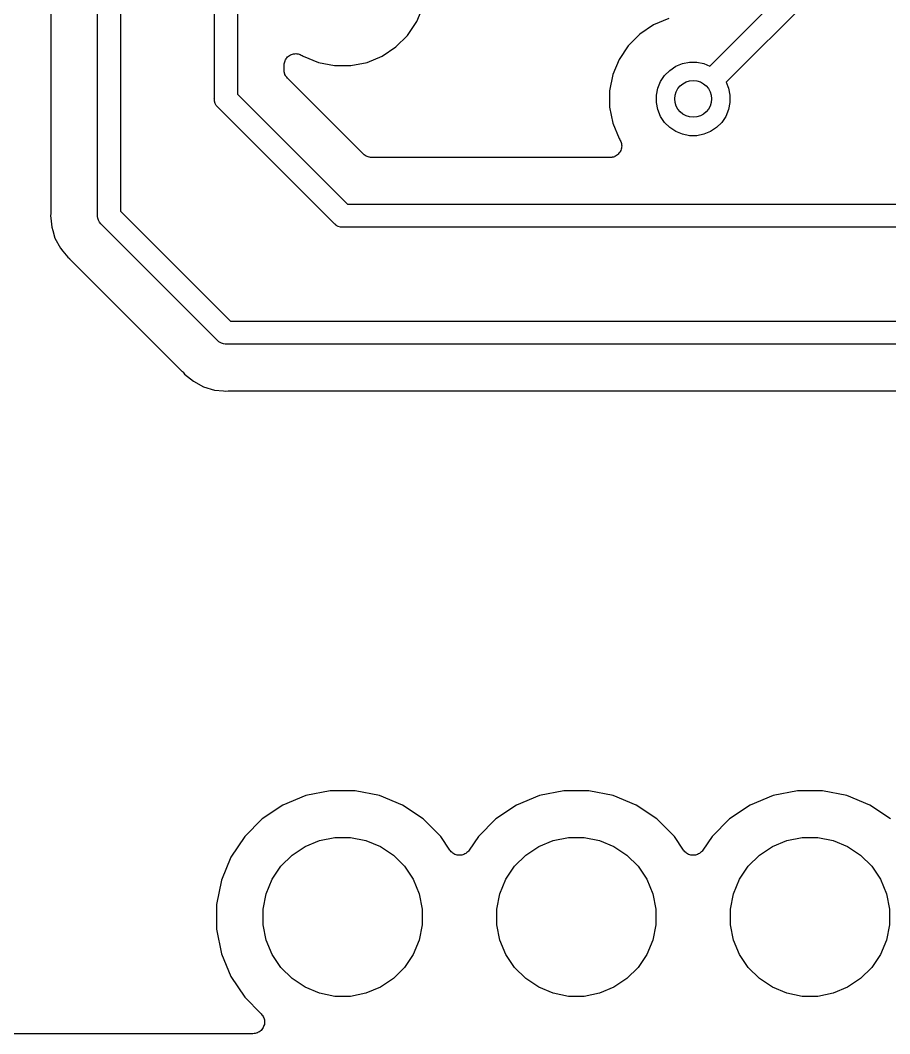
# Model space of a CAD drawing. Extents: x 4.65 to 8.55, y -5.31 to -3.29.
# Drawn here: x 7.362 to 7.7341, y -5.3 to -4.8663 of the extents above; entities that cross this region are included whole.
import ezdxf

# ---------------------------------------------------------------- set-up
doc = ezdxf.new("R2010")
doc.units = 0
doc.header["$MEASUREMENT"] = 0
doc.layers.add('BLACK', color=7, linetype='CONTINUOUS')

msp = doc.modelspace()

# ---------------------------------------------------------------- linework, layer by layer
at = {"layer": 'BLACK', "linetype": 'CONTINUOUS'}
for p, q in [((7.39508, -4.94976), (7.39508, -4.76501)), ((7.40492, -4.76501), (7.40492, -4.94796)), ((7.37508, -4.77771), (7.37508, -4.94853)), ((7.65713, -4.88591), (7.69508, -4.84796)), ((7.44508, -4.89976), (7.44508, -4.85024)), ((7.45492, -4.84976), (7.45492, -4.89796)), ((7.70331, -4.85365), (7.66409, -4.89287)), ((7.53168, -4.86693), (7.53437, -4.86043)), ((7.63957, -4.86563), (7.63307, -4.86832)), ((7.52777, -4.87279), (7.53168, -4.86693)), ((7.63307, -4.86832), (7.62721, -4.87223)), ((7.52279, -4.87777), (7.52777, -4.87279)), ((7.62721, -4.87223), (7.62223, -4.87721)), ((7.51693, -4.88168), (7.52279, -4.87777)), ((7.62223, -4.87721), (7.61832, -4.88307)), ((7.47556, -4.8832), (7.47578, -4.88278)), ((7.47578, -4.88278), (7.47579, -4.88278)), ((7.47579, -4.88278), (7.4758, -4.88277)), ((7.4758, -4.88277), (7.4761, -4.8824)), ((7.4761, -4.8824), (7.47641, -4.88203)), ((7.47641, -4.88203), (7.47642, -4.88203)), ((7.47642, -4.88202), (7.47679, -4.88172)), ((7.47642, -4.88203), (7.47642, -4.88202)), ((7.47679, -4.88172), (7.47717, -4.88142)), ((7.47717, -4.88142), (7.47717, -4.88141)), ((7.47717, -4.88141), (7.47718, -4.88141)), ((7.47718, -4.88141), (7.47761, -4.88119)), ((7.47761, -4.88119), (7.47803, -4.88096)), ((7.47803, -4.88096), (7.47804, -4.88096)), ((7.47804, -4.88096), (7.47805, -4.88096)), ((7.47805, -4.88096), (7.4785, -4.88082)), ((7.4785, -4.88082), (7.47896, -4.88068)), ((7.47896, -4.88068), (7.47897, -4.88068)), ((7.47897, -4.88068), (7.47898, -4.88068)), ((7.47898, -4.88068), (7.47946, -4.88064)), ((7.47946, -4.88064), (7.47993, -4.88059)), ((7.47993, -4.88059), (7.47995, -4.88059)), ((7.47995, -4.88059), (7.47996, -4.88059)), ((7.47996, -4.88059), (7.48043, -4.88064)), ((7.48043, -4.88064), (7.48091, -4.88069)), ((7.48091, -4.88069), (7.48092, -4.88069)), ((7.48092, -4.88069), (7.48093, -4.88069)), ((7.48093, -4.88069), (7.48139, -4.88084)), ((7.48139, -4.88084), (7.48184, -4.88097)), ((7.48184, -4.88097), (7.48185, -4.88098)), ((7.48185, -4.88098), (7.48186, -4.88098)), ((7.48186, -4.88098), (7.48228, -4.88121)), ((7.48228, -4.88121), (7.4827, -4.88143)), ((7.4827, -4.88143), (7.48307, -4.88168)), ((7.48307, -4.88168), (7.48957, -4.88437)), ((7.51043, -4.88437), (7.51693, -4.88168)), ((7.47492, -4.88552), (7.47498, -4.88504)), ((7.47492, -4.88554), (7.47492, -4.88552)), ((7.47492, -4.88559), (7.47492, -4.88554)), ((7.47492, -4.88554), (7.47492, -4.88554)), ((7.47492, -4.88554), (7.47492, -4.88554)), ((7.47492, -4.88761), (7.47492, -4.88559)), ((7.47498, -4.88504), (7.47503, -4.88457)), ((7.47503, -4.88455), (7.47518, -4.88409)), ((7.47503, -4.88456), (7.47503, -4.88455)), ((7.47503, -4.88457), (7.47503, -4.88456)), ((7.47518, -4.88409), (7.47532, -4.88364)), ((7.47532, -4.88363), (7.47533, -4.88362)), ((7.47532, -4.88364), (7.47532, -4.88363)), ((7.47533, -4.88362), (7.47556, -4.8832)), ((7.48957, -4.88437), (7.49648, -4.88575)), ((7.49648, -4.88575), (7.50352, -4.88575)), ((7.50352, -4.88575), (7.51043, -4.88437)), ((7.61832, -4.88307), (7.61563, -4.88957)), ((7.63996, -4.88777), (7.64254, -4.88604)), ((7.64254, -4.88604), (7.64541, -4.88486)), ((7.64541, -4.88486), (7.64845, -4.88425)), ((7.64845, -4.88425), (7.65155, -4.88425)), ((7.65155, -4.88425), (7.65459, -4.88486)), ((7.65459, -4.88486), (7.65713, -4.88591)), ((7.47497, -4.88807), (7.47492, -4.88761)), ((7.47501, -4.88853), (7.47497, -4.88807)), ((7.47501, -4.88855), (7.47501, -4.88853)), ((7.47502, -4.88858), (7.47501, -4.88855)), ((7.47515, -4.88902), (7.47502, -4.88858)), ((7.47528, -4.88946), (7.47515, -4.88902)), ((7.47529, -4.88949), (7.47528, -4.88946)), ((7.4753, -4.88951), (7.47529, -4.88949)), ((7.47552, -4.88992), (7.4753, -4.88951)), ((7.47573, -4.89033), (7.47552, -4.88992)), ((7.47574, -4.89035), (7.47573, -4.89033)), ((7.47576, -4.89037), (7.47574, -4.89035)), ((7.47605, -4.89073), (7.47576, -4.89037)), ((7.47634, -4.89109), (7.47605, -4.89073)), ((7.47637, -4.89113), (7.47634, -4.89109)), ((7.47639, -4.89114), (7.47637, -4.89113)), ((7.47637, -4.89113), (7.47637, -4.89113)), ((7.47637, -4.89113), (7.47637, -4.89113)), ((7.50886, -4.92361), (7.47639, -4.89114)), ((7.61563, -4.88957), (7.61425, -4.89648)), ((7.63604, -4.89254), (7.63777, -4.88996)), ((7.63777, -4.88996), (7.63996, -4.88777)), ((7.63425, -4.89845), (7.63486, -4.89541)), ((7.63486, -4.89541), (7.63604, -4.89254)), ((7.66409, -4.89287), (7.66514, -4.89541)), ((7.66514, -4.89541), (7.66575, -4.89845)), ((7.44505, -4.9), (7.44508, -4.89976)), ((7.44508, -4.90024), (7.44505, -4.9)), ((7.44515, -4.90096), (7.44508, -4.90024)), ((7.44508, -4.90024), (7.44508, -4.90024)), ((7.45492, -4.89796), (7.50204, -4.94508)), ((7.61425, -4.89648), (7.61425, -4.90352)), ((7.63425, -4.90155), (7.63425, -4.89845)), ((7.66575, -4.89845), (7.66575, -4.90155)), ((7.44543, -4.90189), (7.44515, -4.90096)), ((7.44589, -4.90275), (7.44543, -4.90189)), ((7.4465, -4.9035), (7.44589, -4.90275)), ((7.44669, -4.90365), (7.4465, -4.9035)), ((7.49635, -4.95331), (7.44669, -4.90365)), ((7.61425, -4.90352), (7.61563, -4.91043)), ((7.63486, -4.90459), (7.63425, -4.90155)), ((7.63604, -4.90746), (7.63486, -4.90459)), ((7.66514, -4.90459), (7.66396, -4.90746)), ((7.66575, -4.90155), (7.66514, -4.90459)), ((7.63777, -4.91004), (7.63604, -4.90746)), ((7.66396, -4.90746), (7.66223, -4.91004)), ((7.61563, -4.91043), (7.61832, -4.91693)), ((7.63996, -4.91223), (7.63777, -4.91004)), ((7.64254, -4.91396), (7.63996, -4.91223)), ((7.66004, -4.91223), (7.65746, -4.91396)), ((7.66223, -4.91004), (7.66004, -4.91223)), ((7.61832, -4.91693), (7.61857, -4.9173)), ((7.61857, -4.9173), (7.61859, -4.91734)), ((7.61859, -4.91734), (7.61859, -4.91734)), ((7.61859, -4.91734), (7.61859, -4.91734)), ((7.61859, -4.91734), (7.6186, -4.91736)), ((7.6186, -4.91736), (7.61882, -4.91778)), ((7.64541, -4.91514), (7.64254, -4.91396)), ((7.64845, -4.91575), (7.64541, -4.91514)), ((7.65155, -4.91575), (7.64845, -4.91575)), ((7.65459, -4.91514), (7.65155, -4.91575)), ((7.65746, -4.91396), (7.65459, -4.91514)), ((7.61901, -4.92204), (7.61878, -4.92246)), ((7.61882, -4.91778), (7.61904, -4.91821)), ((7.61902, -4.92202), (7.61901, -4.92203)), ((7.61901, -4.92203), (7.61901, -4.92204)), ((7.61916, -4.92156), (7.61902, -4.92202)), ((7.61904, -4.91821), (7.61905, -4.91822)), ((7.61905, -4.91822), (7.61905, -4.91823)), ((7.61905, -4.91823), (7.61919, -4.91869)), ((7.6193, -4.92111), (7.61916, -4.92156)), ((7.61919, -4.91869), (7.61932, -4.91914)), ((7.61931, -4.92108), (7.6193, -4.92109)), ((7.6193, -4.92109), (7.6193, -4.92111)), ((7.61936, -4.92061), (7.61931, -4.92108)), ((7.61932, -4.91914), (7.61932, -4.91915)), ((7.61932, -4.91915), (7.61932, -4.91916)), ((7.61932, -4.91916), (7.61937, -4.91964)), ((7.61941, -4.92014), (7.61936, -4.92061)), ((7.61937, -4.91964), (7.61941, -4.92011)), ((7.61941, -4.92011), (7.61941, -4.92012)), ((7.61941, -4.92012), (7.61941, -4.92014)), ((7.50922, -4.92391), (7.50886, -4.92361)), ((7.50957, -4.9242), (7.50922, -4.92391)), ((7.50959, -4.92422), (7.50957, -4.9242)), ((7.50961, -4.92423), (7.50959, -4.92422)), ((7.51002, -4.92445), (7.50961, -4.92423)), ((7.51042, -4.92467), (7.51002, -4.92445)), ((7.51045, -4.92468), (7.51042, -4.92467)), ((7.51047, -4.92469), (7.51045, -4.92468)), ((7.51091, -4.92483), (7.51047, -4.92469)), ((7.51135, -4.92497), (7.51091, -4.92483)), ((7.51138, -4.92497), (7.51135, -4.92497)), ((7.51141, -4.92498), (7.51138, -4.92497)), ((7.51186, -4.92503), (7.51141, -4.92498)), ((7.51232, -4.92508), (7.51186, -4.92503)), ((7.51238, -4.92508), (7.51232, -4.92508)), ((7.51239, -4.92508), (7.51238, -4.92508)), ((7.51238, -4.92508), (7.51238, -4.92508)), ((7.51238, -4.92508), (7.51238, -4.92508)), ((7.61441, -4.92508), (7.51239, -4.92508)), ((7.61488, -4.92503), (7.61441, -4.92508)), ((7.61536, -4.92499), (7.61488, -4.92503)), ((7.61537, -4.92498), (7.61536, -4.92499)), ((7.61538, -4.92498), (7.61537, -4.92498)), ((7.61583, -4.92485), (7.61538, -4.92498)), ((7.61629, -4.92471), (7.61583, -4.92485)), ((7.6163, -4.9247), (7.61629, -4.92471)), ((7.61631, -4.9247), (7.6163, -4.9247)), ((7.61673, -4.92448), (7.61631, -4.9247)), ((7.61716, -4.92426), (7.61673, -4.92448)), ((7.61717, -4.92425), (7.61716, -4.92426)), ((7.61718, -4.92424), (7.61717, -4.92425)), ((7.61754, -4.92394), (7.61718, -4.92424)), ((7.61792, -4.92364), (7.61754, -4.92394)), ((7.61793, -4.92363), (7.61792, -4.92363)), ((7.61792, -4.92363), (7.61792, -4.92364)), ((7.61824, -4.92326), (7.61793, -4.92363)), ((7.61854, -4.92289), (7.61824, -4.92326)), ((7.61855, -4.92288), (7.61854, -4.92289)), ((7.61878, -4.92246), (7.61855, -4.92287)), ((7.61855, -4.92287), (7.61855, -4.92288)), ((7.40492, -4.94796), (7.45204, -4.99508)), ((7.50204, -4.94508), (8.09796, -4.94508)), ((7.37505, -4.94902), (7.37496, -4.95)), ((7.37496, -4.95), (7.37505, -4.95098)), ((7.37508, -4.9486), (7.37505, -4.94881)), ((7.37505, -4.94881), (7.37505, -4.94902)), ((7.37505, -4.95098), (7.37506, -4.95099)), ((7.37506, -4.95099), (7.37544, -4.95489)), ((7.37508, -4.94853), (7.37508, -4.9486)), ((7.39506, -4.95), (7.39508, -4.94976)), ((7.39508, -4.95024), (7.39506, -4.95)), ((7.39515, -4.95096), (7.39508, -4.95024)), ((7.39508, -4.95024), (7.39508, -4.95024)), ((7.39543, -4.95189), (7.39515, -4.95096)), ((7.39589, -4.95275), (7.39543, -4.95189)), ((7.37544, -4.95489), (7.37587, -4.9563)), ((7.37587, -4.9563), (7.37587, -4.9563)), ((7.37587, -4.9563), (7.37686, -4.95958)), ((7.3965, -4.9535), (7.39589, -4.95275)), ((7.39669, -4.95365), (7.3965, -4.9535)), ((7.44635, -5.00331), (7.39669, -4.95365)), ((7.4965, -4.9535), (7.49635, -4.95331)), ((7.49669, -4.95365), (7.4965, -4.9535)), ((7.49699, -4.9539), (7.49669, -4.95365)), ((7.49669, -4.95365), (7.49669, -4.95365)), ((7.49725, -4.95411), (7.49699, -4.9539)), ((7.49811, -4.95457), (7.49725, -4.95411)), ((7.49904, -4.95485), (7.49811, -4.95457)), ((7.49976, -4.95492), (7.49904, -4.95485)), ((7.5, -4.95494), (7.49976, -4.95492)), ((7.49976, -4.95492), (7.49976, -4.95492)), ((7.50024, -4.95492), (7.5, -4.95494)), ((8.09976, -4.95492), (7.50024, -4.95492)), ((7.37686, -4.95958), (7.37918, -4.96391)), ((7.37918, -4.96391), (7.38022, -4.96518)), ((7.38022, -4.96518), (7.38022, -4.96518)), ((7.38022, -4.96518), (7.38229, -4.96771)), ((7.38229, -4.96771), (7.38305, -4.96833)), ((7.38305, -4.96833), (7.38311, -4.96838)), ((7.38311, -4.96838), (7.38325, -4.96853)), ((7.38325, -4.96853), (7.38342, -4.96866)), ((7.38342, -4.96866), (7.43134, -5.01658)), ((7.45204, -4.99508), (8.41722, -4.99508)), ((7.4465, -5.0035), (7.44635, -5.00331)), ((7.44669, -5.00365), (7.4465, -5.0035)), ((7.44701, -5.00391), (7.44669, -5.00365)), ((7.44669, -5.00365), (7.44669, -5.00365)), ((7.44725, -5.00411), (7.44701, -5.00391)), ((7.44811, -5.00457), (7.44725, -5.00411)), ((7.44904, -5.00485), (7.44811, -5.00457)), ((7.44976, -5.00492), (7.44904, -5.00485)), ((7.45, -5.00495), (7.44976, -5.00492)), ((7.44976, -5.00492), (7.44976, -5.00492)), ((7.45024, -5.00492), (7.45, -5.00495)), ((8.41902, -5.00492), (7.45024, -5.00492)), ((7.43134, -5.01658), (7.43139, -5.01663)), ((7.43139, -5.01663), (7.43152, -5.0168)), ((7.43152, -5.0168), (7.43167, -5.01695)), ((7.43167, -5.01695), (7.43229, -5.01771)), ((7.43229, -5.01771), (7.43609, -5.02082)), ((7.43609, -5.02082), (7.44042, -5.02314)), ((7.44042, -5.02314), (7.44511, -5.02456)), ((7.44511, -5.02456), (7.44902, -5.02495)), ((7.44902, -5.02495), (7.44902, -5.02495)), ((7.44902, -5.02495), (7.45, -5.02504)), ((7.45, -5.02504), (7.45098, -5.02495)), ((7.45098, -5.02495), (7.45105, -5.02494)), ((7.45105, -5.02494), (7.45126, -5.02494)), ((7.45126, -5.02494), (7.45147, -5.02492)), ((7.45147, -5.02492), (8.24452, -5.02492)), ((7.48425, -5.19808), (7.47442, -5.20215)), ((7.49468, -5.196), (7.48425, -5.19808)), ((7.50532, -5.196), (7.49468, -5.196)), ((7.51575, -5.19808), (7.50532, -5.196)), ((7.52558, -5.20215), (7.51575, -5.19808)), ((7.58425, -5.19808), (7.57442, -5.20215)), ((7.59468, -5.196), (7.58425, -5.19808)), ((7.60532, -5.196), (7.59468, -5.196)), ((7.61575, -5.19808), (7.60532, -5.196)), ((7.62558, -5.20215), (7.61575, -5.19808)), ((7.68425, -5.19808), (7.67442, -5.20215)), ((7.69468, -5.196), (7.68425, -5.19808)), ((7.70532, -5.196), (7.69468, -5.196)), ((7.71575, -5.19808), (7.70532, -5.196)), ((7.72558, -5.20215), (7.71575, -5.19808)), ((7.47442, -5.20215), (7.46558, -5.20806)), ((7.53442, -5.20806), (7.52558, -5.20215)), ((7.57442, -5.20215), (7.56558, -5.20806)), ((7.63442, -5.20806), (7.62558, -5.20215)), ((7.67442, -5.20215), (7.66558, -5.20806)), ((7.73442, -5.20806), (7.72558, -5.20215)), ((7.46558, -5.20806), (7.45806, -5.21558)), ((7.54194, -5.21558), (7.53442, -5.20806)), ((7.56558, -5.20806), (7.55806, -5.21558)), ((7.64194, -5.21558), (7.63442, -5.20806)), ((7.66558, -5.20806), (7.65806, -5.21558)), ((7.45806, -5.21558), (7.45215, -5.22442)), ((7.49008, -5.21731), (7.49665, -5.216)), ((7.49665, -5.216), (7.50335, -5.216)), ((7.50335, -5.216), (7.50992, -5.21731)), ((7.54584, -5.22141), (7.54194, -5.21558)), ((7.55806, -5.21558), (7.55416, -5.22141)), ((7.59008, -5.21731), (7.59665, -5.216)), ((7.59665, -5.216), (7.60335, -5.216)), ((7.60335, -5.216), (7.60992, -5.21731)), ((7.64584, -5.22141), (7.64194, -5.21558)), ((7.65806, -5.21558), (7.65416, -5.22141)), ((7.69008, -5.21731), (7.69665, -5.216)), ((7.69665, -5.216), (7.70335, -5.216)), ((7.70335, -5.216), (7.70992, -5.21731)), ((7.47833, -5.22359), (7.48389, -5.21987)), ((7.48389, -5.21987), (7.49008, -5.21731)), ((7.50992, -5.21731), (7.51611, -5.21987)), ((7.51611, -5.21987), (7.52167, -5.22359)), ((7.57833, -5.22359), (7.58389, -5.21987)), ((7.58389, -5.21987), (7.59008, -5.21731)), ((7.60992, -5.21731), (7.61611, -5.21987)), ((7.61611, -5.21987), (7.62167, -5.22359)), ((7.67833, -5.22359), (7.68389, -5.21987)), ((7.68389, -5.21987), (7.69008, -5.21731)), ((7.70992, -5.21731), (7.71611, -5.21987)), ((7.71611, -5.21987), (7.72167, -5.22359)), ((7.45215, -5.22442), (7.44808, -5.23425)), ((7.47359, -5.22833), (7.47833, -5.22359)), ((7.52167, -5.22359), (7.52641, -5.22833)), ((7.54614, -5.22178), (7.54584, -5.22141)), ((7.54644, -5.22215), (7.54614, -5.22178)), ((7.54645, -5.22216), (7.54644, -5.22215)), ((7.54646, -5.22217), (7.54645, -5.22216)), ((7.54682, -5.22246), (7.54646, -5.22217)), ((7.54719, -5.22277), (7.54682, -5.22246)), ((7.5472, -5.22278), (7.54719, -5.22277)), ((7.54721, -5.22279), (7.5472, -5.22278)), ((7.54763, -5.22301), (7.54721, -5.22279)), ((7.54805, -5.22324), (7.54763, -5.22301)), ((7.54806, -5.22324), (7.54805, -5.22324)), ((7.54807, -5.22325), (7.54806, -5.22324)), ((7.54853, -5.22339), (7.54807, -5.22325)), ((7.54898, -5.22353), (7.54853, -5.22339)), ((7.54899, -5.22353), (7.54898, -5.22353)), ((7.54901, -5.22353), (7.54899, -5.22353)), ((7.54948, -5.22358), (7.54901, -5.22353)), ((7.54995, -5.22363), (7.54948, -5.22358)), ((7.54997, -5.22363), (7.54995, -5.22363)), ((7.54998, -5.22363), (7.54997, -5.22363)), ((7.55045, -5.22359), (7.54998, -5.22363)), ((7.55092, -5.22355), (7.55045, -5.22359)), ((7.55094, -5.22354), (7.55092, -5.22355)), ((7.55095, -5.22354), (7.55094, -5.22354)), ((7.55141, -5.22341), (7.55095, -5.22354)), ((7.55186, -5.22327), (7.55141, -5.22341)), ((7.55187, -5.22327), (7.55186, -5.22327)), ((7.55189, -5.22326), (7.55187, -5.22327)), ((7.55231, -5.22304), (7.55189, -5.22326)), ((7.55273, -5.22282), (7.55231, -5.22304)), ((7.55274, -5.22282), (7.55273, -5.22282)), ((7.55275, -5.22281), (7.55274, -5.22282)), ((7.55312, -5.22251), (7.55275, -5.22281)), ((7.55349, -5.22221), (7.55312, -5.22251)), ((7.5535, -5.2222), (7.55349, -5.22221)), ((7.55351, -5.2222), (7.5535, -5.2222)), ((7.55381, -5.22183), (7.55351, -5.2222)), ((7.55412, -5.22147), (7.55381, -5.22183)), ((7.55413, -5.22145), (7.55412, -5.22147)), ((7.55416, -5.22141), (7.55413, -5.22145)), ((7.55413, -5.22145), (7.55413, -5.22145)), ((7.55413, -5.22145), (7.55413, -5.22145)), ((7.57359, -5.22833), (7.57833, -5.22359)), ((7.62167, -5.22359), (7.62641, -5.22833)), ((7.64614, -5.22178), (7.64584, -5.22141)), ((7.64644, -5.22215), (7.64614, -5.22178)), ((7.64645, -5.22216), (7.64644, -5.22215)), ((7.64646, -5.22217), (7.64645, -5.22216)), ((7.64682, -5.22246), (7.64646, -5.22217)), ((7.64719, -5.22277), (7.64682, -5.22246)), ((7.6472, -5.22278), (7.64719, -5.22277)), ((7.64721, -5.22279), (7.6472, -5.22278)), ((7.64763, -5.22301), (7.64721, -5.22279)), ((7.64805, -5.22324), (7.64763, -5.22301)), ((7.64806, -5.22324), (7.64805, -5.22324)), ((7.64807, -5.22325), (7.64806, -5.22324)), ((7.64853, -5.22339), (7.64807, -5.22325)), ((7.64898, -5.22353), (7.64853, -5.22339)), ((7.64899, -5.22353), (7.64898, -5.22353)), ((7.64901, -5.22353), (7.64899, -5.22353)), ((7.64948, -5.22358), (7.64901, -5.22353)), ((7.64995, -5.22363), (7.64948, -5.22358)), ((7.64997, -5.22363), (7.64995, -5.22363)), ((7.64998, -5.22363), (7.64997, -5.22363)), ((7.65045, -5.22359), (7.64998, -5.22363)), ((7.65092, -5.22355), (7.65045, -5.22359)), ((7.65094, -5.22354), (7.65092, -5.22355)), ((7.65095, -5.22354), (7.65094, -5.22354)), ((7.65141, -5.22341), (7.65095, -5.22354)), ((7.65186, -5.22327), (7.65141, -5.22341)), ((7.65187, -5.22327), (7.65186, -5.22327)), ((7.65189, -5.22326), (7.65187, -5.22327)), ((7.65231, -5.22304), (7.65189, -5.22326)), ((7.65273, -5.22282), (7.65231, -5.22304)), ((7.65274, -5.22282), (7.65273, -5.22282)), ((7.65275, -5.22281), (7.65274, -5.22282)), ((7.65312, -5.22251), (7.65275, -5.22281)), ((7.65349, -5.22221), (7.65312, -5.22251)), ((7.6535, -5.2222), (7.65349, -5.22221)), ((7.65351, -5.2222), (7.6535, -5.2222)), ((7.65381, -5.22183), (7.65351, -5.2222)), ((7.65412, -5.22147), (7.65381, -5.22183)), ((7.65413, -5.22145), (7.65412, -5.22147)), ((7.65416, -5.22141), (7.65413, -5.22145)), ((7.65413, -5.22145), (7.65413, -5.22145)), ((7.65413, -5.22145), (7.65413, -5.22145)), ((7.67359, -5.22833), (7.67833, -5.22359)), ((7.72167, -5.22359), (7.72641, -5.22833)), ((7.46987, -5.23389), (7.47359, -5.22833)), ((7.52641, -5.22833), (7.53013, -5.23389)), ((7.56987, -5.23389), (7.57359, -5.22833)), ((7.62641, -5.22833), (7.63013, -5.23389)), ((7.66987, -5.23389), (7.67359, -5.22833)), ((7.72641, -5.22833), (7.73013, -5.23389)), ((7.44808, -5.23425), (7.446, -5.24468)), ((7.46731, -5.24008), (7.46987, -5.23389)), ((7.53013, -5.23389), (7.53269, -5.24008)), ((7.56731, -5.24008), (7.56987, -5.23389)), ((7.63013, -5.23389), (7.63269, -5.24008)), ((7.66731, -5.24008), (7.66987, -5.23389)), ((7.73013, -5.23389), (7.73269, -5.24008)), ((7.466, -5.24665), (7.46731, -5.24008)), ((7.53269, -5.24008), (7.534, -5.24665)), ((7.566, -5.24665), (7.56731, -5.24008)), ((7.63269, -5.24008), (7.634, -5.24665)), ((7.666, -5.24665), (7.66731, -5.24008)), ((7.73269, -5.24008), (7.734, -5.24665)), ((7.446, -5.24468), (7.446, -5.25532)), ((7.466, -5.25335), (7.466, -5.24665)), ((7.534, -5.24665), (7.534, -5.25335)), ((7.566, -5.25335), (7.566, -5.24665)), ((7.634, -5.24665), (7.634, -5.25335)), ((7.666, -5.25335), (7.666, -5.24665)), ((7.734, -5.24665), (7.734, -5.25335)), ((7.446, -5.25532), (7.44808, -5.26575)), ((7.46731, -5.25992), (7.466, -5.25335)), ((7.534, -5.25335), (7.53269, -5.25992)), ((7.56731, -5.25992), (7.566, -5.25335)), ((7.634, -5.25335), (7.63269, -5.25992)), ((7.66731, -5.25992), (7.666, -5.25335)), ((7.734, -5.25335), (7.73269, -5.25992)), ((7.46987, -5.26611), (7.46731, -5.25992)), ((7.53269, -5.25992), (7.53013, -5.26611)), ((7.56987, -5.26611), (7.56731, -5.25992)), ((7.63269, -5.25992), (7.63013, -5.26611)), ((7.66987, -5.26611), (7.66731, -5.25992)), ((7.73269, -5.25992), (7.73013, -5.26611)), ((7.44808, -5.26575), (7.45215, -5.27558)), ((7.47359, -5.27167), (7.46987, -5.26611)), ((7.53013, -5.26611), (7.52641, -5.27167)), ((7.57359, -5.27167), (7.56987, -5.26611)), ((7.63013, -5.26611), (7.62641, -5.27167)), ((7.67359, -5.27167), (7.66987, -5.26611)), ((7.73013, -5.26611), (7.72641, -5.27167)), ((7.47833, -5.27641), (7.47359, -5.27167)), ((7.52641, -5.27167), (7.52167, -5.27641)), ((7.57833, -5.27641), (7.57359, -5.27167)), ((7.62641, -5.27167), (7.62167, -5.27641)), ((7.67833, -5.27641), (7.67359, -5.27167)), ((7.72641, -5.27167), (7.72167, -5.27641)), ((7.45215, -5.27558), (7.45806, -5.28442)), ((7.48389, -5.28013), (7.47833, -5.27641)), ((7.52167, -5.27641), (7.51611, -5.28013)), ((7.58389, -5.28013), (7.57833, -5.27641)), ((7.62167, -5.27641), (7.61611, -5.28013)), ((7.68389, -5.28013), (7.67833, -5.27641)), ((7.72167, -5.27641), (7.71611, -5.28013)), ((7.49008, -5.28269), (7.48389, -5.28013)), ((7.51611, -5.28013), (7.50992, -5.28269)), ((7.59008, -5.28269), (7.58389, -5.28013)), ((7.61611, -5.28013), (7.60992, -5.28269)), ((7.69008, -5.28269), (7.68389, -5.28013)), ((7.71611, -5.28013), (7.70992, -5.28269)), ((7.45806, -5.28442), (7.4651, -5.29146)), ((7.49665, -5.284), (7.49008, -5.28269)), ((7.50335, -5.284), (7.49665, -5.284)), ((7.50992, -5.28269), (7.50335, -5.284)), ((7.59665, -5.284), (7.59008, -5.28269)), ((7.60335, -5.284), (7.59665, -5.284)), ((7.60992, -5.28269), (7.60335, -5.284)), ((7.69665, -5.284), (7.69008, -5.28269)), ((7.70335, -5.284), (7.69665, -5.284)), ((7.70992, -5.28269), (7.70335, -5.284)), ((7.4651, -5.29146), (7.46513, -5.2915)), ((7.46513, -5.2915), (7.46513, -5.2915)), ((7.46513, -5.2915), (7.46513, -5.2915)), ((7.46513, -5.2915), (7.46515, -5.29151)), ((7.46515, -5.29151), (7.46544, -5.29189)), ((7.46544, -5.29189), (7.46575, -5.29226)), ((7.46575, -5.29226), (7.46575, -5.29227)), ((7.46575, -5.29227), (7.46575, -5.29228)), ((7.46575, -5.29228), (7.46598, -5.2927)), ((7.46598, -5.2927), (7.4662, -5.29313)), ((7.4662, -5.29313), (7.4662, -5.29314)), ((7.4662, -5.29314), (7.4662, -5.29314)), ((7.4662, -5.29314), (7.46634, -5.29361)), ((7.46634, -5.29361), (7.46647, -5.29406)), ((7.46647, -5.29406), (7.46647, -5.29407)), ((7.46647, -5.29407), (7.46648, -5.29408)), ((7.46648, -5.29408), (7.46652, -5.29456)), ((7.46652, -5.29456), (7.46656, -5.29503)), ((7.46431, -5.29917), (7.46389, -5.2994)), ((7.46432, -5.29917), (7.46431, -5.29917)), ((7.46433, -5.29916), (7.46432, -5.29917)), ((7.4647, -5.29886), (7.46433, -5.29916)), ((7.46507, -5.29856), (7.4647, -5.29886)), ((7.46508, -5.29855), (7.46507, -5.29856)), ((7.46539, -5.29818), (7.46508, -5.29855)), ((7.46508, -5.29855), (7.46508, -5.29855)), ((7.4657, -5.29781), (7.46539, -5.29818)), ((7.46571, -5.2978), (7.4657, -5.2978)), ((7.4657, -5.2978), (7.4657, -5.29781)), ((7.46593, -5.29737), (7.46571, -5.2978)), ((7.46616, -5.29695), (7.46593, -5.29737)), ((7.46617, -5.29695), (7.46616, -5.29695)), ((7.46631, -5.29648), (7.46617, -5.29694)), ((7.46617, -5.29694), (7.46617, -5.29695)), ((7.46646, -5.29602), (7.46631, -5.29648)), ((7.46651, -5.29553), (7.46646, -5.29601)), ((7.46646, -5.29601), (7.46646, -5.29601)), ((7.46646, -5.29601), (7.46646, -5.29602)), ((7.46656, -5.29505), (7.46651, -5.29553)), ((7.46656, -5.29503), (7.46656, -5.29504)), ((7.46656, -5.29504), (7.46656, -5.29505)), ((7.46156, -5.3), (7.33844, -5.3)), ((7.46204, -5.29995), (7.46156, -5.3)), ((7.46252, -5.29991), (7.46204, -5.29995)), ((7.46253, -5.2999), (7.46252, -5.29991)), ((7.46252, -5.29991), (7.46252, -5.29991)), ((7.46299, -5.29977), (7.46253, -5.2999)), ((7.46345, -5.29963), (7.46299, -5.29977)), ((7.46346, -5.29963), (7.46345, -5.29963)), ((7.46347, -5.29962), (7.46346, -5.29963)), ((7.46389, -5.2994), (7.46347, -5.29962))]:
    msp.add_line(p, q, dxfattribs=at)
at = {"layer": 'BLACK'}
msp.add_circle((7.65, -4.9), 0.00787, dxfattribs=at)

doc.saveas('drawing.dxf')
